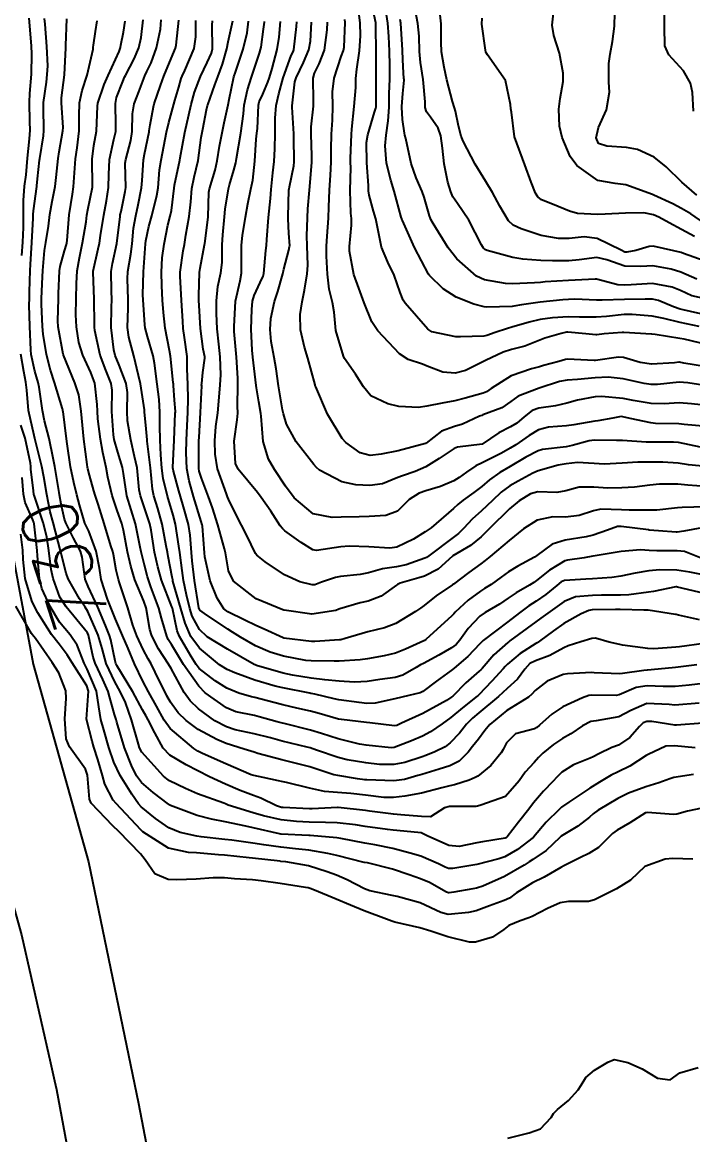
# Model space of a CAD drawing. Header units: metres. Extents: x 318500 to 325275, y 7408834 to 7428799.
# Drawn here: x 322055.6 to 322103.5, y 7416927 to 7417006.4 of the extents above; entities that cross this region are included whole.
import ezdxf
from ezdxf.enums import TextEntityAlignment as Align

# ---------------------------------------------------------------- set-up
doc = ezdxf.new("R2010")
doc.units = ezdxf.units.M
doc.header["$MEASUREMENT"] = 0
for name, color, linetype in [('Cotas', 45, 'Continuous'), ('Curvas de Nivel 1m', 11, 'Continuous'), ('Curvas de Nivel 5m', 15, 'Continuous'), ('Vias Primárias', 230, 'Continuous')]:
    doc.layers.add(name, color=color, linetype=linetype)
doc.styles.add('Style-STANDARD', font='STANDARD.shx')

msp = doc.modelspace()

# ---------------------------------------------------------------- linework, layer by layer
at = {"layer": 'Curvas de Nivel 1m', "flags": 128}
for points, elevation in [([(322104.56, 7416983.379), (322102.867, 7416983.774), (322102.566, 7416983.834), (322100.806, 7416984.106), (322100.57, 7416984.136), (322100.54, 7416984.14), (322098.572, 7416984.26), (322098.443, 7416984.261), (322097.17, 7416984.151), (322096.632, 7416984.096), (322096.569, 7416984.096), (322095.851, 7416984.171), (322094.571, 7416984.287), (322094.482, 7416984.281), (322094.083, 7416984.195), (322092.926, 7416983.845), (322092.562, 7416983.699), (322091.502, 7416983.28), (322090.552, 7416983.042), (322089.944, 7416982.854), (322088.7, 7416982.268), (322088.539, 7416982.182), (322087.268, 7416981.547), (322086.531, 7416981.344), (322085.653, 7416981.425), (322084.535, 7416981.854), (322084.196, 7416981.985), (322083.162, 7416982.341), (322082.546, 7416982.743), (322081, 7416984.366), (322080.58, 7416985.027), (322080.027, 7416986.379), (322079.639, 7416987.413), (322079.286, 7416988.39), (322078.982, 7416990.058), (322078.987, 7416990.395), (322079.131, 7416991.935), (322079.115, 7416992.393), (322079.073, 7416992.783), (322079.036, 7416994.395), (322079.07, 7416996.05), (322079.064, 7416996.395), (322079.057, 7416996.718), (322079.115, 7416998.395), (322079.148, 7416998.787), (322079.322, 7417000.392), (322079.426, 7417001.765), (322079.446, 7417002.39), (322079.5, 7417003.073), (322079.694, 7417004.387), (322079.776, 7417005.457), (322079.744, 7417006.387), (322079.588, 7417007.681)], 749), ([(322104.591, 7416985.482), (322102.802, 7416985.871), (322102.598, 7416985.924), (322102.118, 7416986.087), (322101.038, 7416986.537), (322100.605, 7416986.629), (322100.082, 7416986.638), (322098.605, 7416986.621), (322097.015, 7416986.565), (322096.604, 7416986.57), (322095.057, 7416986.636), (322094.604, 7416986.624), (322094.2, 7416986.598), (322092.602, 7416986.429), (322091.252, 7416986.23), (322090.705, 7416986.132), (322090.598, 7416986.121), (322088.793, 7416986.071), (322088.597, 7416986.083), (322087.868, 7416986.277), (322086.605, 7416986.792), (322085.678, 7416987.371), (322084.692, 7416988.319), (322084.621, 7416988.418), (322083.619, 7416990.335), (322082.76, 7416992.267), (322082.723, 7416992.349), (322082.712, 7416992.381), (322082.681, 7416992.486), (322082.169, 7416994.355), (322081.932, 7416995.138), (322081.631, 7416996.361), (322081.527, 7416997.584), (322081.592, 7416998.362), (322081.753, 7416999.377), (322081.811, 7417000.36), (322081.819, 7417001.335), (322081.855, 7417002.36), (322081.86, 7417003.319), (322081.833, 7417004.36), (322081.8, 7417005.412), (322081.718, 7417006.361), (322081.504, 7417007.74)], 751), ([(322103.776, 7416988.063), (322102.627, 7416988.572), (322101.941, 7416988.78), (322100.633, 7416989.008), (322099.774, 7416988.977), (322098.633, 7416988.986), (322097.346, 7416989.443), (322096.642, 7416989.623), (322095.369, 7416989.449), (322094.638, 7416989.381), (322093.465, 7416989.374), (322092.638, 7416989.398), (322091.364, 7416989.504), (322090.641, 7416989.617), (322088.8, 7416990.115), (322088.649, 7416990.177), (322088.545, 7416990.271), (322088.41, 7416990.516), (322087.502, 7416992.282), (322086.692, 7416993.471), (322086.359, 7416993.958), (322086.212, 7416994.297), (322086.008, 7416995.003), (322085.734, 7416996.305), (322085.631, 7416997.422), (322085.502, 7416998.309), (322085.315, 7416998.862), (322084.773, 7416999.64), (322084.469, 7417000.017), (322084.392, 7417000.326), (322084.383, 7417000.729), (322084.234, 7417002.329), (322084.051, 7417003.555), (322083.98, 7417004.333), (322083.949, 7417005.432), (322083.851, 7417006.335), (322083.626, 7417007.591)], 753), ([(322104.638, 7416989.261), (322102.816, 7416989.909), (322102.648, 7416989.963), (322102.126, 7416990.088), (322100.655, 7416990.423), (322100.362, 7416990.405), (322099.428, 7416990.122), (322098.781, 7416989.995), (322098.648, 7416990.006), (322098.37, 7416990.134), (322096.662, 7416990.975), (322095.739, 7416991.099), (322094.662, 7416990.969), (322093.891, 7416990.968), (322092.665, 7416991.189), (322091.248, 7416991.654), (322090.675, 7416991.933), (322090.341, 7416992.245), (322089.723, 7416993.287), (322089.191, 7416994.263), (322088.712, 7416995.043), (322087.958, 7416996.278), (322087.108, 7416997.934), (322086.959, 7416998.288), (322086.767, 7416999.029), (322086.543, 7417000.059), (322086.477, 7417000.295), (322086.329, 7417000.754), (322085.927, 7417002.303), (322085.733, 7417003.216), (322085.554, 7417004.309), (322085.534, 7417004.997), (322085.52, 7417006.31), (322085.364, 7417007.831)], 754), ([(322104.349, 7416992.055), (322103.339, 7416992.722), (322102.69, 7416993.114), (322102.052, 7416993.448), (322100.7, 7416994.076), (322100.618, 7416994.111), (322098.71, 7416994.808), (322097.951, 7416994.902), (322096.714, 7416995.11), (322095.214, 7416996.183), (322094.74, 7416996.839), (322094.163, 7416998.196), (322093.979, 7416998.987), (322093.922, 7417000.199), (322094.011, 7417000.979), (322094.233, 7417002.196), (322094.242, 7417002.773), (322093.979, 7417004.199), (322093.578, 7417005.478), (322093.448, 7417006.204), (322093.602, 7417007.48)], 756), ([(322103.527, 7417000.069), (322103.478, 7417001.392), (322103.323, 7417002.072), (322102.823, 7417002.958), (322101.778, 7417004.096), (322101.481, 7417004.735), (322101.47, 7417006.101), (322101.458, 7417007.524)], 758), ([(322055.589, 7416989.753), (322055.655, 7416990.705), (322055.703, 7416991.747), (322055.705, 7416992.704), (322055.699, 7416993.691), (322055.784, 7416994.704), (322055.89, 7416995.525), (322056.004, 7416996.701), (322056.142, 7416998.097), (322056.175, 7416998.699), (322056.161, 7416999.297), (322056.133, 7417000.7), (322056.168, 7417001.321), (322056.278, 7417002.698), (322056.301, 7417004.174), (322056.278, 7417004.698), (322056.231, 7417005.307), (322056.124, 7417006.701)], 731), ([(322103.945, 7416957.782), (322102.216, 7416957.646), (322101.809, 7416957.679), (322100.216, 7416957.753), (322099.064, 7416957.269), (322098.207, 7416956.803), (322096.58, 7416956.531), (322096.203, 7416956.465), (322095.618, 7416956.169), (322094.773, 7416955.599), (322094.186, 7416955.263), (322093.543, 7416954.833), (322092.795, 7416954.204), (322092.482, 7416953.89), (322092.16, 7416953.554), (322091.523, 7416952.846), (322091.1, 7416952.226), (322090.129, 7416951.117), (322088.347, 7416950.491), (322088.122, 7416950.422), (322087.992, 7416950.4), (322086.121, 7416950.397), (322085.764, 7416950.295), (322084.755, 7416949.665), (322084.111, 7416949.692), (322082.646, 7416949.808), (322082.112, 7416949.842), (322080.404, 7416950.079), (322080.116, 7416950.117), (322078.178, 7416950.34), (322078.119, 7416950.341), (322076.313, 7416950.231), (322076.117, 7416950.231), (322074.244, 7416950.323), (322074.118, 7416950.339), (322073.776, 7416950.455), (322072.644, 7416950.991), (322072.127, 7416951.188), (322071.184, 7416951.548), (322070.135, 7416951.997), (322068.995, 7416952.521), (322068.146, 7416952.945), (322067.311, 7416953.384), (322066.163, 7416954.062), (322065.685, 7416954.567), (322065.09, 7416955.673), (322064.607, 7416956.584), (322064.459, 7416956.842), (322064.207, 7416957.317), (322063.522, 7416958.597), (322062.379, 7416960.478), (322062.308, 7416960.609), (322062.252, 7416960.798), (322061.95, 7416962.298), (322061.855, 7416962.616), (322061.576, 7416963.325), (322061.026, 7416964.629), (322060.322, 7416966.111), (322060.124, 7416966.643), (322059.908, 7416968.209), (322059.78, 7416968.649), (322059.283, 7416969.575), (322058.727, 7416970.665), (322058.64, 7416970.922), (322058.4, 7416971.999), (322058.283, 7416972.671), (322058.256, 7416972.827), (322057.939, 7416974.675), (322057.827, 7416975.288), (322057.549, 7416976.679), (322057.218, 7416977.944), (322057.059, 7416978.684), (322056.833, 7416980.361), (322056.75, 7416980.688), (322056.522, 7416981.495), (322056.265, 7416982.694), (322056.231, 7416983.008), (322056.156, 7416984.696), (322056.125, 7416986.236), (322056.132, 7416986.697), (322056.14, 7416987.154), (322056.198, 7416988.696), (322056.219, 7416989.104), (322056.307, 7416990.695), (322056.408, 7416992.435), (322056.408, 7416992.694), (322056.42, 7416992.948), (322056.655, 7416994.691), (322056.662, 7416994.729), (322056.708, 7416995.238), (322056.858, 7416996.559), (322056.876, 7416996.689), (322057.135, 7416998.297), (322057.169, 7416998.686), (322057.136, 7417000.325), (322057.145, 7417000.686), (322057.347, 7417002.14), (322057.412, 7417002.684), (322057.441, 7417003.308), (322057.385, 7417004.684), (322057.251, 7417006.289), (322057.216, 7417006.686)], 732), ([(322104.237, 7416959.182), (322103.228, 7416959.072), (322102.233, 7416958.971), (322101.365, 7416958.961), (322100.234, 7416959.026), (322099.44, 7416958.91), (322098.224, 7416958.383), (322098.024, 7416958.332), (322096.223, 7416958.351), (322096.057, 7416958.328), (322095.623, 7416958.169), (322094.213, 7416957.51), (322093.415, 7416956.991), (322092.553, 7416956.206), (322092.366, 7416956.04), (322092.196, 7416955.959), (322090.826, 7416955.595), (322090.181, 7416954.949), (322089.941, 7416954.476), (322089.81, 7416954.245), (322089.074, 7416953.338), (322088.145, 7416952.572), (322087.954, 7416952.461), (322087.532, 7416952.276), (322086.477, 7416951.946), (322086.136, 7416951.871), (322085.567, 7416951.731), (322084.13, 7416951.358), (322082.94, 7416951.15), (322082.127, 7416951.039), (322081.439, 7416951.045), (322080.128, 7416951.207), (322079.079, 7416951.336), (322078.13, 7416951.399), (322077.194, 7416951.478), (322076.133, 7416951.708), (322074.474, 7416952.109), (322074.137, 7416952.187), (322073.925, 7416952.241), (322072.817, 7416952.47), (322072.142, 7416952.608), (322071.954, 7416952.672), (322070.154, 7416953.447), (322068.5, 7416954.192), (322068.167, 7416954.355), (322067.878, 7416954.534), (322066.191, 7416955.965), (322065.755, 7416956.567), (322065.199, 7416957.564), (322064.637, 7416958.584), (322064.231, 7416959.345), (322063.636, 7416960.596), (322063.173, 7416961.689), (322062.785, 7416962.605), (322062.288, 7416963.783), (322061.946, 7416964.615), (322061.711, 7416965.217), (322061.266, 7416966.626), (322061.127, 7416967.418), (322060.903, 7416968.632), (322060.371, 7416970.072), (322060.176, 7416970.442), (322060.086, 7416970.644), (322059.703, 7416971.953), (322059.516, 7416972.653), (322059.295, 7416973.533), (322059.063, 7416974.661), (322058.817, 7416976.302), (322058.774, 7416976.665), (322058.534, 7416978.624), (322058.529, 7416978.669), (322058.523, 7416978.702), (322058.491, 7416978.805), (322057.913, 7416980.676), (322057.64, 7416981.562), (322057.357, 7416982.682), (322057.116, 7416984.13), (322057.063, 7416984.685), (322056.995, 7416986.277), (322057.002, 7416986.686), (322057.061, 7416988.238), (322057.08, 7416988.685), (322057.214, 7416990.112), (322057.307, 7416990.683), (322057.484, 7416991.86), (322057.585, 7416992.681), (322057.757, 7416993.606), (322057.961, 7416994.677), (322058.048, 7416995.339), (322058.177, 7416996.676), (322058.247, 7416997.163), (322058.526, 7416998.672), (322058.535, 7416998.89), (322058.412, 7417000.674), (322058.432, 7417001.027), (322058.647, 7417002.672), (322058.739, 7417004.581), (322058.735, 7417004.671), (322058.734, 7417004.769), (322058.81, 7417006.67)], 733), ([(322103.787, 7416960.527), (322102.254, 7416960.332), (322102.027, 7416960.31), (322100.251, 7416960.147), (322100.22, 7416960.141), (322099.996, 7416960.113), (322098.477, 7416959.898), (322098.246, 7416959.875), (322096.444, 7416959.96), (322096.247, 7416959.966), (322094.551, 7416959.88), (322094.244, 7416959.821), (322093.09, 7416959.348), (322092.227, 7416958.685), (322092.007, 7416958.43), (322091.753, 7416958.217), (322090.21, 7416957.262), (322089.006, 7416956.258), (322088.639, 7416955.818), (322088.184, 7416955.214), (322087.771, 7416954.679), (322087.46, 7416954.277), (322086.803, 7416953.641), (322086.155, 7416953.311), (322085.391, 7416953.062), (322084.146, 7416952.698), (322083.855, 7416952.614), (322082.916, 7416952.338), (322082.139, 7416952.223), (322080.215, 7416952.294), (322080.139, 7416952.303), (322080.078, 7416952.31), (322079.565, 7416952.379), (322078.143, 7416952.605), (322077.874, 7416952.674), (322076.152, 7416953.226), (322075.097, 7416953.499), (322074.159, 7416953.725), (322072.449, 7416954.193), (322072.167, 7416954.278), (322071.453, 7416954.491), (322070.176, 7416954.91), (322069.504, 7416955.193), (322068.191, 7416955.905), (322067.314, 7416956.543), (322066.754, 7416957.1), (322066.213, 7416957.855), (322065.954, 7416958.3), (322065.814, 7416958.566), (322065.4, 7416959.405), (322064.816, 7416960.582), (322064.614, 7416960.943), (322064.26, 7416961.623), (322063.809, 7416962.595), (322063.516, 7416963.363), (322063.152, 7416964.601), (322062.567, 7416966.367), (322062.496, 7416966.608), (322062.337, 7416967.286), (322062.134, 7416968.4), (322062.082, 7416968.614), (322061.955, 7416969.017), (322061.474, 7416970.624), (322061.033, 7416971.998), (322060.816, 7416972.634), (322060.722, 7416972.944), (322060.424, 7416974.067), (322060.3, 7416974.513), (322060.272, 7416974.642), (322060.245, 7416974.83), (322060.022, 7416976.647), (322059.967, 7416977.148), (322059.828, 7416978.65), (322059.651, 7416979.803), (322059.383, 7416980.657), (322058.563, 7416982.646), (322058.556, 7416982.67), (322058.541, 7416982.721), (322058.19, 7416984.674), (322058.159, 7416985.089), (322058.205, 7416986.674), (322058.216, 7416987.053), (322058.275, 7416988.673), (322058.32, 7416988.978), (322058.641, 7416990.09), (322058.771, 7416990.546), (322058.797, 7416990.668), (322058.819, 7416990.835), (322058.976, 7416992.665), (322059.206, 7416994.148), (322059.286, 7416994.661), (322059.383, 7416995.997), (322059.427, 7416996.66), (322059.539, 7416997.459), (322059.69, 7416998.656), (322059.695, 7416999.727), (322059.716, 7417000.656), (322059.901, 7417001.546), (322060.257, 7417002.648), (322060.676, 7417004.49), (322060.693, 7417004.642), (322060.703, 7417004.771), (322060.847, 7417005.746), (322060.967, 7417006.53)], 734), ([(322103.967, 7416963.726), (322102.471, 7416964.077), (322102.3, 7416964.113), (322102.261, 7416964.12), (322100.305, 7416964.413), (322099.986, 7416964.432), (322098.305, 7416964.465), (322097.974, 7416964.466), (322096.304, 7416964.442), (322096.063, 7416964.404), (322095.514, 7416964.172), (322094.293, 7416963.465), (322093.54, 7416962.944), (322092.547, 7416962.207), (322092.385, 7416962.102), (322092.278, 7416962.046), (322091.155, 7416961.339), (322090.255, 7416960.557), (322090.097, 7416960.398), (322089.951, 7416960.244), (322089.137, 7416959.356), (322088.222, 7416958.378), (322088.167, 7416958.325), (322088.102, 7416958.271), (322087.043, 7416957.45), (322086.205, 7416956.763), (322085.599, 7416956.299), (322084.77, 7416955.733), (322084.187, 7416955.428), (322083.415, 7416955.098), (322082.174, 7416954.614), (322081.946, 7416954.58), (322080.176, 7416954.772), (322079.706, 7416954.849), (322078.183, 7416955.238), (322076.992, 7416955.614), (322076.191, 7416955.86), (322074.327, 7416956.319), (322074.199, 7416956.351), (322073.814, 7416956.456), (322072.539, 7416956.811), (322072.204, 7416956.89), (322070.878, 7416957.171), (322070.209, 7416957.453), (322068.678, 7416958.525), (322068.227, 7416958.986), (322067.127, 7416960.547), (322066.271, 7416961.965), (322066.047, 7416962.334), (322065.937, 7416962.565), (322065.57, 7416963.852), (322065.369, 7416964.574), (322064.812, 7416966.093), (322064.622, 7416966.586), (322064.554, 7416966.809), (322064.341, 7416967.65), (322064.099, 7416968.593), (322064.035, 7416968.913), (322063.714, 7416970.597), (322063.408, 7416971.587), (322063.098, 7416972.603), (322062.841, 7416974.191), (322062.768, 7416974.607), (322062.447, 7416975.716), (322062.191, 7416976.614), (322062.13, 7416976.95), (322062.024, 7416978.617), (322062.037, 7416980.148), (322061.975, 7416980.618), (322061.592, 7416981.556), (322061.189, 7416982.63), (322060.8, 7416984.403), (322060.773, 7416984.637), (322060.772, 7416984.837), (322060.757, 7416986.637), (322060.684, 7416988.574), (322060.693, 7416988.639), (322061.045, 7416990.233), (322061.125, 7416990.633), (322061.21, 7416991.187), (322061.447, 7416992.628), (322061.644, 7416993.667), (322061.784, 7416994.624), (322061.796, 7416995.541), (322061.85, 7416996.623), (322062.165, 7416998.039), (322062.291, 7416998.617), (322062.308, 7416999.065), (322062.277, 7417000.618), (322062.36, 7417001.043), (322062.804, 7417002.182), (322062.93, 7417002.487), (322062.987, 7417002.608), (322063.617, 7417003.807), (322063.952, 7417004.599), (322064.119, 7417005.319), (322064.261, 7417006.596)], 736), ([(322104.323, 7416965.611), (322102.387, 7416966.079), (322102.33, 7416966.091), (322102.269, 7416966.081), (322100.672, 7416965.757), (322100.324, 7416965.71), (322098.914, 7416965.531), (322098.32, 7416965.496), (322096.982, 7416965.488), (322096.32, 7416965.48), (322095.125, 7416965.37), (322094.313, 7416965.053), (322093.807, 7416964.696), (322093.13, 7416964.202), (322092.652, 7416963.851), (322092.294, 7416963.584), (322090.433, 7416962.238), (322090.346, 7416962.172), (322090.278, 7416962.122), (322089.293, 7416961.226), (322088.441, 7416960.267), (322088.353, 7416960.164), (322088.247, 7416960.064), (322087.289, 7416959.225), (322086.348, 7416958.289), (322086.281, 7416958.227), (322086.219, 7416958.181), (322085.896, 7416957.974), (322084.207, 7416957.037), (322082.702, 7416956.342), (322082.35, 7416956.195), (322082.197, 7416956.172), (322080.445, 7416956.368), (322080.2, 7416956.398), (322078.412, 7416956.607), (322078.202, 7416956.65), (322076.825, 7416957.04), (322076.208, 7416957.2), (322075.231, 7416957.419), (322074.212, 7416957.656), (322073.574, 7416957.82), (322072.217, 7416958.175), (322071.977, 7416958.243), (322071.091, 7416958.497), (322070.225, 7416958.85), (322069.383, 7416959.368), (322068.246, 7416960.267), (322068.032, 7416960.533), (322067.683, 7416961.114), (322066.835, 7416962.552), (322066.676, 7416962.946), (322066.336, 7416964.559), (322066.302, 7416964.674), (322065.565, 7416966.571), (322065.289, 7416967.525), (322065.072, 7416968.579), (322064.826, 7416970.13), (322064.73, 7416970.585), (322064.395, 7416971.6), (322064.062, 7416972.593), (322063.979, 7416973.029), (322063.815, 7416974.596), (322063.646, 7416975.394), (322063.362, 7416976.601), (322063.139, 7416977.945), (322063.104, 7416978.604), (322063.142, 7416979.965), (322063.038, 7416980.605), (322062.53, 7416981.935), (322062.26, 7416982.614), (322062.152, 7416983.009), (322061.97, 7416984.619), (322062.002, 7416986.037), (322062.022, 7416986.619), (322061.998, 7416987.22), (322061.98, 7416988.62), (322062.06, 7416989.187), (322062.369, 7416990.614), (322062.602, 7416992.544), (322062.612, 7416992.611), (322062.621, 7416992.661), (322062.674, 7416992.908), (322062.976, 7416994.327), (322063.007, 7416994.607), (322062.979, 7416996.355), (322063.009, 7416996.607), (322063.381, 7416997.967), (322063.472, 7416998.603), (322063.495, 7416999.876), (322063.618, 7417000.602), (322063.934, 7417001.458), (322064.379, 7417002.594), (322064.512, 7417002.894), (322064.819, 7417003.525), (322065.216, 7417004.584), (322065.495, 7417005.936), (322065.547, 7417006.58)], 737), ([(322104.343, 7416966.917), (322103.267, 7416967.146), (322102.348, 7416967.283), (322101.143, 7416967.303), (322100.347, 7416967.229), (322099.386, 7416967.078), (322098.341, 7416966.857), (322097.715, 7416966.764), (322096.338, 7416966.672), (322095.856, 7416966.649), (322094.335, 7416966.544), (322094.085, 7416966.441), (322093.789, 7416966.195), (322092.99, 7416965.533), (322092.313, 7416965.072), (322091.788, 7416964.737), (322091.113, 7416964.228), (322090.294, 7416963.591), (322088.529, 7416962.266), (322088.398, 7416962.148), (322088.276, 7416962.016), (322087.433, 7416961.108), (322086.457, 7416960.288), (322086.346, 7416960.191), (322086.247, 7416960.114), (322085.194, 7416959.347), (322084.224, 7416958.618), (322084.023, 7416958.523), (322083.221, 7416958.335), (322082.217, 7416958.089), (322080.807, 7416957.772), (322080.214, 7416957.767), (322079.667, 7416957.831), (322078.216, 7416958.018), (322077.894, 7416958.082), (322076.497, 7416958.426), (322076.221, 7416958.483), (322076.154, 7416958.498), (322074.226, 7416958.874), (322073.685, 7416959.001), (322072.234, 7416959.427), (322070.799, 7416959.945), (322070.245, 7416960.192), (322069.707, 7416960.515), (322068.268, 7416961.716), (322067.657, 7416962.539), (322067.241, 7416963.497), (322066.934, 7416964.55), (322066.382, 7416966.506), (322066.371, 7416966.559), (322066.365, 7416966.594), (322066.332, 7416966.782), (322066.04, 7416968.257), (322065.98, 7416968.566), (322065.905, 7416969.018), (322065.605, 7416970.572), (322065.289, 7416971.684), (322065.005, 7416972.581), (322064.912, 7416973.079), (322064.77, 7416974.585), (322064.544, 7416976.504), (322064.531, 7416976.589), (322064.472, 7416977.375), (322064.36, 7416978.591), (322064.347, 7416978.736), (322064.061, 7416980.594), (322063.928, 7416981.187), (322063.579, 7416982.6), (322063.237, 7416983.926), (322063.137, 7416984.604), (322063.181, 7416986.007), (322063.186, 7416986.604), (322063.124, 7416988.093), (322063.158, 7416988.605), (322063.379, 7416989.862), (322063.462, 7416990.602), (322063.562, 7416991.7), (322063.719, 7416992.6), (322063.894, 7416993.386), (322064.139, 7416994.596), (322064.187, 7416995.116), (322064.28, 7416996.594), (322064.343, 7416996.984), (322064.673, 7416998.591), (322064.683, 7416998.659), (322064.758, 7416999.092), (322064.991, 7417000.373), (322065.048, 7417000.586), (322065.487, 7417001.893), (322065.737, 7417002.576), (322066.377, 7417004.118), (322066.554, 7417004.564), (322066.607, 7417004.79), (322066.796, 7417006.561)], 738), ([(322104.325, 7416968.051), (322102.899, 7416968.606), (322102.366, 7416968.653), (322100.915, 7416968.652), (322100.366, 7416968.697), (322099.75, 7416968.732), (322098.365, 7416968.621), (322096.509, 7416968.305), (322096.361, 7416968.28), (322095.739, 7416968.169), (322094.549, 7416967.995), (322094.356, 7416967.938), (322093.26, 7416967.288), (322092.335, 7416966.535), (322092.149, 7416966.396), (322091.841, 7416966.217), (322090.886, 7416965.667), (322090.316, 7416965.28), (322089.695, 7416964.864), (322088.674, 7416964.264), (322088.297, 7416963.986), (322087.462, 7416963.105), (322086.852, 7416962.284), (322086.588, 7416961.974), (322086.272, 7416961.734), (322085.35, 7416961.217), (322084.255, 7416960.625), (322084.058, 7416960.518), (322083.74, 7416960.328), (322082.795, 7416959.788), (322082.239, 7416959.627), (322081.136, 7416959.461), (322080.234, 7416959.319), (322079.336, 7416959.28), (322078.234, 7416959.344), (322077.214, 7416959.437), (322076.237, 7416959.572), (322074.903, 7416959.78), (322074.242, 7416959.918), (322072.336, 7416960.479), (322072.25, 7416960.51), (322072.185, 7416960.547), (322070.267, 7416961.646), (322068.815, 7416962.525), (322068.285, 7416963.033), (322067.761, 7416964.005), (322067.591, 7416964.541), (322067.338, 7416965.521), (322067.139, 7416966.548), (322067.044, 7416967.253), (322066.867, 7416968.552), (322066.805, 7416969.001), (322066.554, 7416970.557), (322066.39, 7416971.202), (322065.982, 7416972.566), (322065.678, 7416973.827), (322065.576, 7416974.573), (322065.505, 7416975.513), (322065.467, 7416976.575), (322065.451, 7416977.599), (322065.439, 7416978.576), (322065.386, 7416979.464), (322065.249, 7416980.579), (322065.053, 7416982.061), (322064.958, 7416982.584), (322064.561, 7416983.973), (322064.39, 7416984.592), (322064.366, 7416984.798), (322064.251, 7416986.593), (322064.241, 7416986.948), (322064.276, 7416988.593), (322064.3, 7416988.918), (322064.414, 7416990.592), (322064.437, 7416990.807), (322064.662, 7416991.823), (322064.86, 7416992.587), (322065.24, 7416994.033), (322065.32, 7416994.581), (322065.426, 7416995.873), (322065.532, 7416996.578), (322065.721, 7416997.556), (322065.922, 7416998.572), (322066.075, 7416999.256), (322066.437, 7417000.565), (322066.518, 7417000.83), (322066.798, 7417001.774), (322066.974, 7417002.391), (322067.037, 7417002.557), (322067.238, 7417002.977), (322067.887, 7417004.544), (322068.019, 7417005.366), (322068.006, 7417006.543)], 739), ([(322104.406, 7416971.81), (322102.718, 7416971.763), (322102.405, 7416971.738), (322100.928, 7416971.577), (322100.402, 7416971.561), (322098.954, 7416971.572), (322098.402, 7416971.601), (322096.926, 7416971.628), (322096.401, 7416971.527), (322095.376, 7416971.195), (322094.393, 7416971.066), (322093.503, 7416971.089), (322092.39, 7416970.858), (322091.399, 7416970.225), (322090.372, 7416969.4), (322089.033, 7416968.26), (322088.659, 7416967.962), (322088.352, 7416967.74), (322087.502, 7416967.119), (322086.404, 7416966.289), (322086.364, 7416966.255), (322086.329, 7416966.233), (322085.167, 7416965.458), (322084.307, 7416964.765), (322084.058, 7416964.569), (322083.7, 7416964.329), (322082.291, 7416963.469), (322081.486, 7416963.16), (322080.285, 7416962.872), (322078.674, 7416962.394), (322078.373, 7416962.304), (322078.278, 7416962.294), (322076.518, 7416962.184), (322076.276, 7416962.193), (322074.293, 7416962.436), (322074.249, 7416962.45), (322072.88, 7416963.065), (322072.288, 7416963.325), (322071.514, 7416963.714), (322070.298, 7416964.298), (322070.019, 7416964.513), (322069.543, 7416965.286), (322069.034, 7416966.523), (322068.658, 7416968.224), (322068.625, 7416968.527), (322068.479, 7416970.429), (322068.457, 7416970.529), (322068.383, 7416970.759), (322067.85, 7416972.538), (322067.535, 7416973.657), (322067.369, 7416974.546), (322067.329, 7416975.665), (322067.354, 7416976.547), (322067.397, 7416977.626), (322067.446, 7416978.546), (322067.466, 7416979.512), (322067.43, 7416980.546), (322067.401, 7416981.673), (322067.384, 7416982.547), (322067.214, 7416983.897), (322067.114, 7416984.552), (322067.078, 7416985.056), (322067, 7416986.554), (322066.887, 7416988.285), (322066.893, 7416988.556), (322067.115, 7416990.081), (322067.193, 7416990.552), (322067.308, 7416991.202), (322067.535, 7416992.547), (322067.651, 7416993.58), (322067.738, 7416994.544), (322067.895, 7416995.359), (322068.173, 7416996.538), (322068.405, 7416998.194), (322068.455, 7416998.534), (322068.506, 7416998.781), (322068.774, 7417000.158), (322068.838, 7417000.47), (322068.858, 7417000.529), (322069.378, 7417001.947), (322069.582, 7417002.522), (322069.916, 7417003.422), (322070.23, 7417004.516), (322070.323, 7417005.03), (322070.657, 7417006.512)], 741), ([(322104.428, 7416973.263), (322103.138, 7416973.361), (322102.43, 7416973.42), (322101.112, 7416973.417), (322100.429, 7416973.36), (322099.325, 7416973.222), (322098.425, 7416973.154), (322097.433, 7416973.136), (322096.426, 7416973.203), (322095.382, 7416973.22), (322094.421, 7416972.948), (322093.781, 7416972.835), (322092.42, 7416972.871), (322091.902, 7416972.733), (322091.099, 7416972.23), (322090.401, 7416971.656), (322088.979, 7416970.261), (322088.374, 7416969.657), (322087.612, 7416969.033), (322086.36, 7416968.311), (322086.33, 7416968.29), (322085.308, 7416967.344), (322084.338, 7416966.849), (322083.938, 7416966.724), (322082.607, 7416966.346), (322082.412, 7416966.265), (322082.328, 7416966.201), (322081.248, 7416965.428), (322080.311, 7416965.073), (322079.747, 7416964.939), (322078.302, 7416964.519), (322078.217, 7416964.486), (322078.001, 7416964.404), (322076.297, 7416964.129), (322074.326, 7416964.424), (322074.3, 7416964.433), (322074.285, 7416964.435), (322074.227, 7416964.451), (322072.311, 7416965.238), (322070.71, 7416966.504), (322070.341, 7416967.246), (322070.119, 7416968.512), (322070.06, 7416968.816), (322069.594, 7416970.518), (322069.197, 7416971.723), (322068.908, 7416972.525), (322068.423, 7416973.842), (322068.256, 7416974.361), (322068.226, 7416974.533), (322068.216, 7416974.751), (322068.234, 7416976.533), (322068.242, 7416976.755), (322068.339, 7416978.532), (322068.431, 7416980.453), (322068.428, 7416980.531), (322068.431, 7416980.611), (322068.523, 7416981.403), (322068.648, 7416982.419), (322068.648, 7416982.529), (322068.548, 7416983.07), (322068.337, 7416984.533), (322068.247, 7416986.196), (322068.232, 7416986.535), (322068.224, 7416986.907), (322068.277, 7416988.535), (322068.313, 7416988.847), (322068.633, 7416990.53), (322068.651, 7416990.618), (322068.881, 7416992.315), (322068.895, 7416992.528), (322068.947, 7416994.277), (322068.986, 7416994.527), (322069.392, 7416995.851), (322069.546, 7416996.522), (322069.702, 7416997.559), (322069.885, 7416998.519), (322070.038, 7416999.24), (322070.314, 7417000.515), (322070.398, 7417000.902), (322070.726, 7417002.511), (322070.741, 7417002.58), (322070.813, 7417002.771), (322071.388, 7417004.502), (322071.68, 7417005.665), (322071.766, 7417006.496)], 742), ([(322104.446, 7416974.685), (322103.174, 7416974.796), (322102.449, 7416974.93), (322101.35, 7416974.997), (322100.449, 7416975.001), (322099.575, 7416974.992), (322098.448, 7416974.924), (322097.162, 7416974.864), (322096.448, 7416974.91), (322095.248, 7416974.978), (322094.447, 7416974.886), (322093.871, 7416974.771), (322092.442, 7416974.373), (322092.08, 7416974.215), (322091.022, 7416973.64), (322090.426, 7416973.294), (322089.818, 7416972.85), (322089.181, 7416972.258), (322088.399, 7416971.523), (322087.74, 7416970.926), (322087.147, 7416970.282), (322086.754, 7416969.909), (322086.373, 7416969.625), (322084.643, 7416968.316), (322084.484, 7416968.193), (322084.357, 7416968.127), (322083.037, 7416967.653), (322082.347, 7416967.516), (322081.33, 7416967.376), (322080.341, 7416967.1), (322079.748, 7416966.97), (322078.336, 7416966.825), (322077.993, 7416966.747), (322076.991, 7416966.42), (322076.508, 7416966.246), (322076.327, 7416966.223), (322075.443, 7416966.439), (322074.337, 7416966.942), (322072.952, 7416967.869), (322072.358, 7416968.346), (322072.268, 7416968.481), (322071.642, 7416969.76), (322071.262, 7416970.497), (322070.405, 7416972.194), (322070.279, 7416972.511), (322070.197, 7416972.728), (322069.555, 7416974.519), (322069.392, 7416975.579), (322069.373, 7416976.521), (322069.443, 7416977.553), (322069.572, 7416978.519), (322069.657, 7416979.36), (322069.759, 7416980.518), (322069.8, 7416981.238), (322069.761, 7416982.518), (322069.647, 7416983.426), (322069.528, 7416984.52), (322069.487, 7416985.615), (322069.493, 7416986.521), (322069.582, 7416987.544), (322069.802, 7416988.518), (322069.898, 7416989.25), (322069.897, 7416990.518), (322069.934, 7416991.241), (322070.062, 7416992.516), (322070.117, 7416993.077), (322070.343, 7416994.514), (322070.411, 7416994.806), (322070.72, 7416995.863), (322070.866, 7416996.37), (322070.891, 7416996.508), (322070.91, 7416996.685), (322071.218, 7416998.503), (322071.405, 7416999.866), (322071.474, 7417000.5), (322071.697, 7417001.596), (322071.997, 7417002.492), (322072.549, 7417004.206), (322072.629, 7417004.483), (322072.669, 7417004.646), (322072.852, 7417005.935), (322072.922, 7417006.416), (322072.924, 7417006.479)], 743), ([(322104.038, 7416976.056), (322102.465, 7416976.404), (322102.116, 7416976.434), (322100.465, 7416976.415), (322100.148, 7416976.43), (322098.466, 7416976.544), (322098.05, 7416976.553), (322096.466, 7416976.576), (322096.1, 7416976.531), (322094.88, 7416976.184), (322094.459, 7416976.097), (322092.765, 7416975.899), (322092.456, 7416975.811), (322091.574, 7416975.346), (322090.445, 7416974.692), (322089.713, 7416974.251), (322088.971, 7416973.723), (322088.425, 7416973.269), (322087.862, 7416972.831), (322087.093, 7416972.283), (322086.718, 7416971.974), (322086.401, 7416971.677), (322084.801, 7416970.314), (322084.377, 7416970.014), (322083.546, 7416969.506), (322082.366, 7416968.933), (322081.862, 7416968.858), (322080.366, 7416968.954), (322078.965, 7416968.99), (322078.366, 7416968.956), (322076.615, 7416968.678), (322076.363, 7416968.726), (322075.543, 7416969.263), (322074.377, 7416970.1), (322074.19, 7416970.265), (322074.039, 7416970.455), (322073.374, 7416971.487), (322072.684, 7416972.476), (322072.415, 7416972.821), (322071.038, 7416974.501), (322070.846, 7416974.906), (322070.744, 7416976.506), (322070.975, 7416978.01), (322071.004, 7416978.502), (322070.992, 7416978.997), (322071.021, 7416980.502), (322071.012, 7416980.997), (322070.917, 7416982.504), (322070.751, 7416984.324), (322070.74, 7416984.507), (322070.74, 7416984.676), (322070.855, 7416986.506), (322071.17, 7416987.944), (322071.281, 7416988.5), (322071.27, 7416989.872), (322071.272, 7416990.501), (322071.348, 7416991.191), (322071.555, 7416992.497), (322071.727, 7416993.452), (322071.947, 7416994.491), (322072.072, 7416995.127), (322072.227, 7416996.488), (322072.318, 7416998.059), (322072.369, 7416998.486), (322072.405, 7416998.836), (322072.485, 7417000.484), (322072.538, 7417000.73), (322072.792, 7417001.288), (322073.151, 7417002.129), (322073.267, 7417002.473), (322073.47, 7417003.123), (322073.819, 7417004.465), (322073.961, 7417005.345), (322074.054, 7417006.462)], 744), ([(322104.505, 7416979.036), (322103.403, 7416979.17), (322102.507, 7416979.235), (322101.442, 7416979.16), (322100.506, 7416979.183), (322099.225, 7416979.407), (322098.511, 7416979.541), (322096.975, 7416979.691), (322096.513, 7416979.663), (322095.267, 7416979.42), (322094.505, 7416979.219), (322093.678, 7416979.022), (322092.5, 7416978.863), (322092.023, 7416978.691), (322091.457, 7416978.225), (322090.939, 7416977.777), (322090.479, 7416977.51), (322089.633, 7416977.092), (322088.46, 7416976.27), (322086.688, 7416976.058), (322086.457, 7416975.977), (322085.392, 7416975.248), (322084.443, 7416974.659), (322083.68, 7416974.331), (322082.754, 7416974.026), (322082.433, 7416973.892), (322081.33, 7416973.458), (322080.424, 7416973.328), (322079.432, 7416973.378), (322078.428, 7416973.583), (322076.84, 7416974.424), (322076.627, 7416974.612), (322076.444, 7416974.826), (322075.186, 7416976.443), (322074.479, 7416977.718), (322074.268, 7416978.453), (322074.207, 7416978.741), (322073.905, 7416980.459), (322073.737, 7416981.666), (322073.609, 7416982.464), (322073.4, 7416983.625), (322073.316, 7416984.469), (322073.364, 7416985.254), (322073.636, 7416986.464), (322073.874, 7416987.188), (322074.226, 7416988.456), (322074.297, 7416988.783), (322074.645, 7416990.128), (322074.709, 7416990.39), (322074.714, 7416990.449), (322074.659, 7416991.364), (322074.598, 7416992.38), (322074.6, 7416992.451), (322074.605, 7416992.517), (322074.66, 7416994.451), (322074.666, 7416994.485), (322074.703, 7416994.67), (322075.018, 7416996.154), (322075.041, 7416996.447), (322075.008, 7416998.187), (322074.997, 7416998.448), (322074.885, 7417000.342), (322074.885, 7417000.449), (322075.09, 7417002.163), (322075.17, 7417002.446), (322075.707, 7417003.555), (322076.08, 7417004.437), (322076.2, 7417005.076), (322076.278, 7417006.436)], 746), ([(322104.524, 7416980.444), (322103.124, 7416980.669), (322102.526, 7416980.709), (322100.964, 7416980.543), (322100.524, 7416980.532), (322100.021, 7416980.619), (322098.528, 7416980.951), (322097.442, 7416981.06), (322096.529, 7416981.015), (322095.256, 7416980.908), (322094.527, 7416980.857), (322093.974, 7416980.747), (322092.521, 7416980.271), (322092.333, 7416980.213), (322091.033, 7416979.711), (322090.506, 7416979.338), (322089.864, 7416978.885), (322088.491, 7416978.367), (322088.422, 7416978.34), (322088.274, 7416978.272), (322087.06, 7416977.706), (322086.479, 7416977.549), (322085.561, 7416977.216), (322084.46, 7416976.352), (322084.442, 7416976.339), (322084.399, 7416976.321), (322082.455, 7416975.8), (322081.237, 7416975.577), (322080.451, 7416975.479), (322079.736, 7416975.664), (322078.721, 7416976.396), (322078.464, 7416976.678), (322077.41, 7416978.416), (322076.57, 7416980.379), (322076.551, 7416980.43), (322076.542, 7416980.452), (322076.521, 7416980.531), (322076.005, 7416982.435), (322075.77, 7416983.219), (322075.493, 7416984.441), (322075.468, 7416985.554), (322075.594, 7416986.44), (322075.76, 7416987.281), (322075.957, 7416988.437), (322076, 7416989.065), (322075.957, 7416990.437), (322075.936, 7416991.159), (322075.982, 7416992.437), (322076.016, 7416993.101), (322076.117, 7416994.436), (322076.175, 7416994.968), (322076.287, 7416996.434), (322076.295, 7416996.874), (322076.24, 7416998.435), (322076.25, 7416998.943), (322076.403, 7417000.434), (322076.412, 7417000.807), (322076.384, 7417002.434), (322076.474, 7417002.773), (322076.82, 7417003.455), (322077.187, 7417004.425), (322077.397, 7417005.877), (322077.417, 7417006.422)], 747), ([(322104.32, 7416981.835), (322102.853, 7416982.075), (322102.541, 7416982.13), (322102.49, 7416982.132), (322102.182, 7416982.085), (322100.539, 7416981.984), (322099.724, 7416982.118), (322098.545, 7416982.474), (322098.188, 7416982.493), (322096.542, 7416982.268), (322096.442, 7416982.261), (322094.543, 7416982.361), (322094.393, 7416982.341), (322093.927, 7416982.196), (322092.841, 7416981.903), (322092.536, 7416981.812), (322091.967, 7416981.651), (322090.529, 7416981.161), (322089.101, 7416980.261), (322088.761, 7416980.022), (322088.515, 7416979.922), (322087.236, 7416979.556), (322086.506, 7416979.379), (322085.586, 7416979.221), (322084.5, 7416978.99), (322083.919, 7416978.908), (322082.499, 7416978.98), (322081.707, 7416979.153), (322080.511, 7416979.74), (322079.973, 7416980.378), (322079.421, 7416981.279), (322078.628, 7416982.399), (322078.542, 7416982.56), (322077.998, 7416984.409), (322077.885, 7416985.706), (322077.779, 7416986.412), (322077.534, 7416987.346), (322077.416, 7416988.418), (322077.348, 7416989.711), (322077.338, 7416990.42), (322077.39, 7416991.148), (322077.473, 7416992.418), (322077.5, 7416993.235), (322077.558, 7416994.417), (322077.633, 7416995.5), (322077.677, 7416996.416), (322077.677, 7416997.353), (322077.686, 7416998.416), (322077.757, 7416999.423), (322077.785, 7417000.415), (322077.764, 7417001.447), (322077.877, 7417002.414), (322078.383, 7417003.964), (322078.551, 7417004.404), (322078.601, 7417004.636), (322078.672, 7417006.403), (322078.66, 7417006.606)], 748), ([(322104.606, 7416986.603), (322103.425, 7416986.885), (322102.612, 7416987.248), (322102.023, 7416987.497), (322100.617, 7416987.761), (322099.077, 7416987.664), (322098.615, 7416987.627), (322098.139, 7416987.66), (322096.619, 7416988.057), (322096.528, 7416988.07), (322094.618, 7416987.977), (322092.948, 7416987.875), (322092.616, 7416987.841), (322092.199, 7416987.799), (322090.615, 7416987.736), (322090.12, 7416987.753), (322088.617, 7416988.013), (322088.045, 7416988.276), (322086.638, 7416989.519), (322086.028, 7416990.299), (322084.952, 7416992.04), (322084.787, 7416992.318), (322084.754, 7416992.392), (322084.683, 7416992.589), (322084.302, 7416993.932), (322084.16, 7416994.328), (322083.745, 7416995.304), (322083.38, 7416996.34), (322082.995, 7416998.108), (322082.934, 7416998.347), (322082.901, 7416998.488), (322082.771, 7416999.466), (322082.724, 7417000.351), (322082.724, 7417000.407), (322082.795, 7417001.324), (322082.88, 7417002.278), (322082.88, 7417002.349), (322082.871, 7417002.41), (322082.823, 7417003.241), (322082.773, 7417004.351), (322082.769, 7417004.422), (322082.641, 7417006.352), (322082.607, 7417006.609)], 752), ([(322103.778, 7416994.064), (322102.714, 7416995.005), (322101.577, 7416996.097), (322100.74, 7416996.786), (322099.552, 7416997.318), (322098.75, 7416997.467), (322097.341, 7416997.561), (322096.754, 7416997.764), (322096.594, 7416998.162), (322096.767, 7416998.895), (322097.335, 7417000.152), (322097.535, 7417001.413), (322097.501, 7417002.15), (322097.501, 7417003.479), (322097.597, 7417004.149), (322097.757, 7417005.054), (322097.903, 7417006.144), (322097.918, 7417007.101)], 757), ([(322104.203, 7416956.362), (322102.328, 7416956.205), (322102.201, 7416956.21), (322100.567, 7416956.468), (322100.204, 7416956.479), (322099.947, 7416956.369), (322099.691, 7416956.115), (322098.991, 7416955.319), (322098.18, 7416954.793), (322097.709, 7416954.605), (322096.792, 7416954.151), (322096.383, 7416953.941), (322096.165, 7416953.849), (322094.968, 7416953.368), (322094.15, 7416952.854), (322093.811, 7416952.527), (322093.503, 7416952.196), (322092.836, 7416951.5), (322092.125, 7416950.669), (322091.774, 7416950.215), (322091.058, 7416949.273), (322090.228, 7416948.238), (322090.155, 7416948.173), (322090.089, 7416948.144), (322088.476, 7416947.872), (322088.083, 7416947.797), (322086.811, 7416947.55), (322086.08, 7416947.613), (322084.534, 7416948.313), (322084.093, 7416948.51), (322083.861, 7416948.555), (322082.095, 7416948.71), (322081.691, 7416948.759), (322080.099, 7416948.984), (322079.4, 7416949.081), (322078.102, 7416949.226), (322077.26, 7416949.255), (322076.103, 7416949.293), (322075.209, 7416949.333), (322074.105, 7416949.456), (322072.845, 7416949.733), (322072.112, 7416949.941), (322070.309, 7416950.507), (322070.171, 7416950.559), (322070.121, 7416950.581), (322070.004, 7416950.629), (322068.128, 7416951.314), (322067.274, 7416951.686), (322066.137, 7416952.244), (322065.943, 7416952.368), (322065.711, 7416952.566), (322064.165, 7416954.274), (322063.994, 7416954.592), (322063.91, 7416954.857), (322063.426, 7416956.598), (322062.995, 7416957.819), (322062.619, 7416958.606), (322062.23, 7416959.31), (322061.622, 7416960.619), (322061.318, 7416961.681), (322061.048, 7416962.628), (322060.295, 7416964.327), (322060.113, 7416964.643), (322059.719, 7416965.238), (322058.906, 7416966.661), (322058.748, 7416967.078), (322058.35, 7416968.67), (322057.82, 7416970.676), (322057.612, 7416971.458), (322057.366, 7416972.68), (322057.167, 7416973.938), (322057.023, 7416974.684), (322056.545, 7416976.603), (322056.521, 7416976.689), (322056.463, 7416976.904), (322056.077, 7416978.696), (322055.937, 7416980.131), (322055.886, 7416980.699), (322055.741, 7416981.483), (322055.526, 7416982.705)], 731), ([(322103.53, 7416952.678), (322102.146, 7416952.468), (322101.856, 7416952.373), (322101.062, 7416952.096), (322100.137, 7416951.808), (322098.904, 7416951.351), (322098.128, 7416950.978), (322096.739, 7416950.151), (322096.383, 7416949.889), (322096.112, 7416949.651), (322095.281, 7416948.994), (322094.091, 7416948.28), (322094.04, 7416948.241), (322093.997, 7416948.191), (322093.028, 7416947.249), (322092.066, 7416946.61), (322091.818, 7416946.459), (322091.461, 7416946.219), (322090.052, 7416945.392), (322088.49, 7416944.708), (322088.043, 7416944.571), (322087.796, 7416944.519), (322086.421, 7416944.286), (322086.096, 7416944.232), (322086.039, 7416944.235), (322085.914, 7416944.292), (322084.698, 7416944.961), (322084.049, 7416945.235), (322083.237, 7416945.517), (322082.056, 7416945.92), (322080.257, 7416946.368), (322080.06, 7416946.397), (322080.024, 7416946.408), (322078.068, 7416946.901), (322077.445, 7416947.034), (322076.073, 7416947.282), (322075.129, 7416947.385), (322074.076, 7416947.491), (322072.873, 7416947.673), (322072.08, 7416947.793), (322070.59, 7416947.995), (322070.083, 7416948.055), (322068.383, 7416948.23), (322068.086, 7416948.274), (322066.891, 7416948.548), (322066.095, 7416948.879), (322065.134, 7416949.545), (322064.117, 7416950.379), (322063.924, 7416950.592), (322063.451, 7416951.272), (322062.608, 7416952.605), (322062.154, 7416953.563), (322061.798, 7416954.616), (322061.449, 7416955.882), (322061.243, 7416956.624), (322061.1, 7416957.523), (322060.91, 7416958.63), (322060.244, 7416960.22), (322060.04, 7416960.643), (322059.53, 7416961.918), (322059.041, 7416962.658), (322058.284, 7416963.576), (322057.606, 7416964.677), (322057.03, 7416965.972), (322056.848, 7416966.685), (322056.717, 7416968.315), (322056.69, 7416968.687), (322056.481, 7416970.587), (322056.458, 7416970.689), (322056.383, 7416970.876), (322055.828, 7416972.125), (322055.705, 7416972.701), (322055.618, 7416973.898)], 729), ([(322104.122, 7416950.29), (322103.115, 7416950.065), (322102.34, 7416949.854), (322102.116, 7416949.832), (322100.245, 7416949.981), (322100.118, 7416949.947), (322098.995, 7416949.233), (322098.099, 7416948.707), (322097.761, 7416948.469), (322097.431, 7416948.14), (322096.76, 7416947.469), (322096.073, 7416947.052), (322095.478, 7416946.76), (322094.33, 7416946.186), (322094.058, 7416946.036), (322092.888, 7416945.365), (322092.047, 7416944.951), (322090.906, 7416944.227), (322090.411, 7416943.857), (322090.032, 7416943.675), (322088.987, 7416943.294), (322088.02, 7416942.96), (322087.471, 7416942.823), (322086.016, 7416942.675), (322085.496, 7416942.819), (322084.028, 7416943.511), (322082.395, 7416943.984), (322082.036, 7416944.052), (322080.441, 7416944.366), (322080.041, 7416944.512), (322078.821, 7416945.162), (322078.051, 7416945.499), (322077.386, 7416945.743), (322076.057, 7416946.166), (322074.441, 7416946.446), (322074.06, 7416946.483), (322074.026, 7416946.485), (322072.063, 7416946.7), (322071.817, 7416946.73), (322070.066, 7416946.92), (322069.624, 7416946.957), (322068.068, 7416947.082), (322067.488, 7416947.119), (322066.073, 7416947.427), (322064.238, 7416948.588), (322064.092, 7416948.724), (322062.32, 7416950.608), (322062.122, 7416950.856), (322061.518, 7416952.004), (322061.339, 7416952.622), (322061.02, 7416953.764), (322060.732, 7416954.632), (322060.608, 7416955.065), (322060.202, 7416956.64), (322060.34, 7416958.638), (322060.226, 7416959.016), (322059.179, 7416960.656), (322058.831, 7416961.237), (322058.263, 7416961.988), (322057.713, 7416962.676), (322056.733, 7416964.246), (322056.491, 7416964.688), (322056.306, 7416965.099), (322055.835, 7416966.697), (322055.691, 7416968.047), (322055.656, 7416968.7), (322055.53, 7416969.865)], 728), ([(322103.498, 7416946.629), (322102.069, 7416946.688), (322101.513, 7416946.644), (322100.06, 7416946.11), (322099.039, 7416945.131), (322098.044, 7416944.532), (322097.276, 7416944.141), (322096.46, 7416943.727), (322096.032, 7416943.622), (322094.606, 7416943.607), (322094.03, 7416943.509), (322093.115, 7416943.108), (322092.015, 7416942.542), (322091.783, 7416942.444), (322091.157, 7416942.223), (322090.348, 7416941.891), (322090.001, 7416941.625), (322089.181, 7416941.063), (322087.987, 7416940.704), (322087.555, 7416940.706), (322085.992, 7416941.08), (322084.798, 7416941.508), (322084.001, 7416941.746), (322082.218, 7416942.136), (322082.008, 7416942.202), (322081.626, 7416942.354), (322080.019, 7416942.958), (322079.061, 7416943.348), (322078.031, 7416943.785), (322076.488, 7416944.423), (322076.164, 7416944.551), (322076.042, 7416944.587), (322075.849, 7416944.625), (322074.044, 7416944.899), (322072.674, 7416945.098), (322072.047, 7416945.158), (322070.78, 7416945.231), (322070.048, 7416945.295), (322069.26, 7416945.305), (322068.047, 7416945.204), (322066.66, 7416945.164), (322066.046, 7416945.194), (322065.075, 7416945.599), (322064.406, 7416946.585), (322064.066, 7416947.022), (322062.505, 7416948.606), (322062.096, 7416949.025), (322060.544, 7416950.634), (322060.417, 7416950.929), (322060.271, 7416952.638), (322060.146, 7416953.066), (322058.99, 7416954.658), (322058.753, 7416955.239), (322058.668, 7416956.663), (322058.747, 7416958.127), (322058.721, 7416958.662), (322058.239, 7416959.947), (322057.768, 7416960.675), (322056.562, 7416962.392), (322056.32, 7416962.69), (322056.271, 7416962.752), (322055.169, 7416964.707)], 727), ([(322090.277, 7416926.705), (322091.809, 7416927.089), (322092.624, 7416927.389), (322093.374, 7416928.194), (322093.548, 7416928.469), (322093.828, 7416928.754), (322094.614, 7416929.403), (322095.305, 7416930.168), (322095.515, 7416930.506), (322095.863, 7416931.054), (322096.46, 7416931.563), (322097.427, 7416932.137), (322097.882, 7416932.332), (322098.858, 7416932.12), (322099.873, 7416931.664), (322100.962, 7416930.995), (322101.862, 7416930.883), (322102.562, 7416931.378), (322103.876, 7416931.757)], 727)]:
    msp.add_lwpolyline(points, dxfattribs=dict(at, elevation=elevation))
at = {"layer": 'Curvas de Nivel 5m', "flags": 128}
for points, elevation in [([(322103.948, 7416984.69), (322102.584, 7416984.981), (322101.421, 7416985.264), (322100.59, 7416985.414), (322099.161, 7416985.555), (322098.591, 7416985.552), (322097.336, 7416985.402), (322096.588, 7416985.346), (322095.401, 7416985.364), (322094.588, 7416985.384), (322093.474, 7416985.314), (322092.585, 7416985.179), (322091.803, 7416985), (322090.576, 7416984.64), (322090.27, 7416984.549), (322089.383, 7416984.258), (322088.788, 7416984.045), (322088.566, 7416984.005), (322086.911, 7416983.94), (322086.565, 7416983.951), (322084.869, 7416984.316), (322084.573, 7416984.502), (322082.956, 7416986.345), (322082.82, 7416986.565), (322082.608, 7416987.117), (322082.168, 7416988.355), (322081.722, 7416989.271), (322081.27, 7416990.364), (322080.914, 7416992.13), (322080.862, 7416992.368), (322080.686, 7416992.932), (322080.378, 7416994.056), (322080.348, 7416994.375), (322080.331, 7416994.751), (322080.217, 7416996.378), (322080.206, 7416997.832), (322080.286, 7416998.377), (322080.776, 7416999.998), (322080.864, 7417000.284), (322080.876, 7417000.369), (322080.886, 7417002.292), (322080.884, 7417002.369), (322080.88, 7417004.319), (322080.878, 7417004.37), (322080.855, 7417006.037), (322080.85, 7417006.37), (322080.422, 7417008.377)], 750), ([(322104.28, 7416962.05), (322102.54, 7416961.812), (322102.276, 7416961.783), (322100.708, 7416961.669), (322100.274, 7416961.679), (322098.474, 7416961.931), (322098.277, 7416961.961), (322097.517, 7416962.141), (322096.546, 7416962.42), (322096.283, 7416962.411), (322095.5, 7416962.172), (322094.583, 7416961.877), (322094.273, 7416961.729), (322093.288, 7416961.176), (322092.259, 7416960.805), (322091.865, 7416960.607), (322091.508, 7416960.221), (322090.964, 7416959.504), (322090.229, 7416958.832), (322089.921, 7416958.548), (322089.61, 7416958.249), (322088.208, 7416957.082), (322087.761, 7416956.717), (322087.336, 7416956.279), (322086.83, 7416955.644), (322086.18, 7416954.941), (322085.804, 7416954.667), (322085.073, 7416954.306), (322084.431, 7416954.051), (322084.165, 7416953.957), (322082.943, 7416953.553), (322082.156, 7416953.391), (322081.124, 7416953.392), (322080.157, 7416953.51), (322078.806, 7416953.745), (322078.163, 7416953.902), (322076.637, 7416954.423), (322076.172, 7416954.589), (322075.956, 7416954.649), (322074.179, 7416955.079), (322073.349, 7416955.296), (322072.187, 7416955.584), (322070.814, 7416955.878), (322070.194, 7416956.08), (322069.376, 7416956.518), (322068.208, 7416957.369), (322067.614, 7416957.939), (322067.182, 7416958.546), (322066.246, 7416960.265), (322066.069, 7416960.563), (322065.355, 7416961.662), (322064.874, 7416962.581), (322064.74, 7416963.046), (322064.46, 7416964.588), (322064.307, 7416965.058), (322063.659, 7416966.597), (322063.37, 7416967.569), (322063.139, 7416968.602), (322062.843, 7416970.135), (322062.728, 7416970.607), (322062.394, 7416971.553), (322062.031, 7416972.616), (322061.733, 7416973.931), (322061.606, 7416974.622), (322061.384, 7416975.688), (322061.205, 7416976.629), (322061.022, 7416978.092), (322060.994, 7416978.632), (322060.981, 7416979.119), (322060.793, 7416980.636), (322060.521, 7416981.399), (322059.943, 7416982.649), (322059.666, 7416983.54), (322059.489, 7416984.656), (322059.448, 7416985.526), (322059.48, 7416986.657), (322059.498, 7416987.765), (322059.547, 7416988.656), (322059.708, 7416989.58), (322059.93, 7416990.651), (322060.179, 7416992.161), (322060.241, 7416992.646), (322060.301, 7416993.02), (322060.631, 7416994.641), (322060.632, 7416994.71), (322060.615, 7416996.642), (322060.74, 7416997.607), (322060.91, 7416998.638), (322060.987, 7417000.427), (322061.016, 7417000.636), (322061.467, 7417001.963), (322061.743, 7417002.626), (322062.535, 7417004.322), (322062.633, 7417004.613), (322062.667, 7417004.778), (322062.847, 7417005.716), (322062.974, 7417006.493)], 735), ([(322104.142, 7416970.295), (322102.837, 7416970.073), (322102.379, 7416970.003), (322102.3, 7416970.002), (322101.03, 7416970.1), (322100.381, 7416970.15), (322100.337, 7416970.154), (322098.384, 7416970.409), (322098.123, 7416970.395), (322097.406, 7416970.145), (322096.376, 7416969.781), (322095.872, 7416969.665), (322094.372, 7416969.415), (322093.439, 7416969.129), (322092.361, 7416968.333), (322092.184, 7416968.213), (322091.001, 7416967.579), (322090.344, 7416967.155), (322089.816, 7416966.77), (322089.088, 7416966.259), (322088.626, 7416965.965), (322088.323, 7416965.779), (322087.444, 7416965.148), (322086.535, 7416964.288), (322086.428, 7416964.16), (322086.297, 7416964.013), (322084.43, 7416962.318), (322084.341, 7416962.257), (322084.279, 7416962.229), (322082.973, 7416961.636), (322082.265, 7416961.343), (322081.467, 7416961.153), (322080.259, 7416960.954), (322079.753, 7416960.882), (322078.256, 7416960.787), (322077.884, 7416960.777), (322076.256, 7416960.799), (322075.854, 7416960.836), (322074.26, 7416961.133), (322073.314, 7416961.415), (322072.271, 7416961.872), (322071.203, 7416962.496), (322070.638, 7416962.859), (322070.286, 7416963.075), (322068.642, 7416964.181), (322068.299, 7416964.433), (322068.261, 7416964.492), (322068.25, 7416964.531), (322068.232, 7416964.601), (322067.91, 7416966.536), (322067.751, 7416967.939), (322067.698, 7416968.54), (322067.602, 7416969.775), (322067.482, 7416970.543), (322067.14, 7416971.808), (322066.922, 7416972.552), (322066.81, 7416972.95), (322066.428, 7416974.354), (322066.387, 7416974.518), (322066.38, 7416974.561), (322066.378, 7416974.613), (322066.46, 7416976.56), (322066.548, 7416978.5), (322066.554, 7416978.559), (322066.551, 7416978.62), (322066.499, 7416979.433), (322066.418, 7416980.47), (322066.407, 7416980.562), (322066.395, 7416980.679), (322066.212, 7416982.565), (322066.136, 7416982.976), (322065.826, 7416984.571), (322065.695, 7416985.687), (322065.64, 7416986.574), (322065.594, 7416987.586), (322065.568, 7416988.576), (322065.616, 7416989.595), (322065.756, 7416990.573), (322066.023, 7416991.929), (322066.182, 7416992.567), (322066.267, 7416992.976), (322066.455, 7416994.564), (322066.487, 7416994.78), (322066.72, 7416995.889), (322066.847, 7416996.439), (322066.871, 7416996.558), (322066.901, 7416996.727), (322067.228, 7416998.553), (322067.506, 7416999.811), (322067.678, 7417000.547), (322067.916, 7417001.421), (322068.342, 7417002.537), (322068.82, 7417003.543), (322069.136, 7417004.218), (322069.199, 7417004.526), (322069.175, 7417006.207), (322069.206, 7417006.527)], 740), ([(322104.483, 7416977.555), (322102.872, 7416977.686), (322102.485, 7416977.723), (322100.822, 7416977.768), (322100.485, 7416977.802), (322099.009, 7416978.125), (322098.492, 7416978.241), (322098.375, 7416978.249), (322097.791, 7416978.14), (322096.703, 7416977.941), (322096.486, 7416977.913), (322094.994, 7416977.671), (322094.481, 7416977.596), (322093.196, 7416977.486), (322092.476, 7416977.301), (322091.801, 7416976.889), (322090.853, 7416976.234), (322090.458, 7416975.992), (322089.834, 7416975.629), (322088.447, 7416974.945), (322087.991, 7416974.728), (322087.323, 7416974.281), (322086.82, 7416973.9), (322086.431, 7416973.664), (322085.472, 7416973.256), (322084.42, 7416972.956), (322083.954, 7416972.79), (322083.253, 7416972.337), (322082.831, 7416971.916), (322082.397, 7416971.5), (322081.571, 7416971.18), (322080.391, 7416971.114), (322079.669, 7416971.102), (322078.39, 7416971.078), (322077.756, 7416971.043), (322076.393, 7416971.301), (322075.033, 7416972.444), (322074.423, 7416973.293), (322073.64, 7416974.462), (322073.2, 7416975.222), (322072.823, 7416976.475), (322072.676, 7416978.288), (322072.655, 7416978.478), (322072.503, 7416979.314), (322072.344, 7416980.309), (322072.323, 7416980.483), (322072.13, 7416982.082), (322072.093, 7416982.487), (322072.045, 7416982.99), (322071.953, 7416984.489), (322072.005, 7416985.909), (322072.061, 7416986.488), (322072.171, 7416986.911), (322072.61, 7416987.838), (322072.821, 7416988.273), (322072.874, 7416988.476), (322073.014, 7416990.105), (322073.046, 7416990.474), (322073.076, 7416990.895), (322073.195, 7416992.472), (322073.338, 7416993.823), (322073.393, 7416994.47), (322073.521, 7416995.665), (322073.613, 7416996.467), (322073.65, 7416997.378), (322073.666, 7416998.466), (322073.674, 7416999.559), (322073.754, 7417000.465), (322073.938, 7417001.317), (322074.241, 7417002.459), (322074.826, 7417004.033), (322074.963, 7417004.314), (322075.009, 7417004.448), (322075.188, 7417006.114), (322075.214, 7417006.446)], 745), ([(322103.615, 7416991.116), (322102.673, 7416991.609), (322101.795, 7416992.093), (322101.067, 7416992.488), (322100.685, 7416992.657), (322099.997, 7416992.806), (322098.686, 7416992.771), (322097.233, 7416992.7), (322096.685, 7416992.682), (322095.261, 7416992.757), (322094.687, 7416992.926), (322093.476, 7416993.418), (322092.695, 7416993.745), (322092.432, 7416993.949), (322092.249, 7416994.217), (322091.945, 7416994.988), (322091.501, 7416996.228), (322090.76, 7416998.24), (322090.541, 7417000.007), (322090.506, 7417000.244), (322090.48, 7417000.549), (322090.122, 7417002.25), (322088.837, 7417004.092), (322088.724, 7417004.271), (322088.692, 7417004.421), (322088.438, 7417006.274), (322088.442, 7417006.699)], 755), ([(322103.647, 7416954.589), (322102.18, 7416954.732), (322101.563, 7416954.705), (322100.297, 7416954.108), (322100.217, 7416954.061), (322100.169, 7416954.032), (322099.004, 7416953.275), (322098.151, 7416952.866), (322097.65, 7416952.635), (322096.826, 7416952.15), (322096.135, 7416951.708), (322094.65, 7416950.707), (322094.122, 7416950.351), (322094.037, 7416950.275), (322093.948, 7416950.192), (322093.029, 7416949.278), (322092.126, 7416948.21), (322092.108, 7416948.191), (322092.089, 7416948.177), (322090.965, 7416947.338), (322090.069, 7416946.817), (322089.644, 7416946.668), (322088.06, 7416946.27), (322086.362, 7416945.982), (322086.057, 7416945.978), (322085.821, 7416946.057), (322085.333, 7416946.301), (322084.068, 7416946.848), (322083.324, 7416947.078), (322082.076, 7416947.397), (322080.785, 7416947.657), (322080.081, 7416947.778), (322078.36, 7416948.122), (322078.086, 7416948.163), (322076.184, 7416948.333), (322076.089, 7416948.337), (322074.11, 7416948.429), (322074.09, 7416948.432), (322073.988, 7416948.452), (322072.096, 7416948.883), (322071.586, 7416948.999), (322070.102, 7416949.309), (322069.124, 7416949.501), (322068.109, 7416949.764), (322066.198, 7416950.48), (322066.119, 7416950.514), (322066.053, 7416950.561), (322064.956, 7416951.405), (322064.135, 7416952.112), (322063.777, 7416952.594), (322063.423, 7416953.326), (322062.931, 7416954.602), (322062.374, 7416956.432), (322062.319, 7416956.609), (322062.204, 7416956.964), (322061.852, 7416958.253), (322061.747, 7416958.617), (322061.379, 7416959.477), (322060.823, 7416960.631), (322060.686, 7416961.065), (322060.349, 7416962.639), (322060.273, 7416962.813), (322058.745, 7416964.663), (322058.31, 7416965.363), (322057.817, 7416966.675), (322057.694, 7416967.319), (322057.531, 7416968.678), (322057.378, 7416969.667), (322057.119, 7416970.683), (322056.463, 7416972.635), (322056.445, 7416972.69), (322056.413, 7416972.946), (322056.236, 7416974.501), (322056.223, 7416974.693), (322056.201, 7416974.926), (322055.823, 7416976.7), (322055.532, 7416977.647)], 730)]:
    msp.add_lwpolyline(points, dxfattribs=dict(at, elevation=elevation))
at = {"layer": 'Vias Primárias'}
for points in [[(322073.862, 7417169.215, 0.040325), (322068.961, 7417161.804, -0.007862), (322065.338, 7417155.466), (322063.029, 7417150.594), (322060.765, 7417144.347, 0.041985), (322058.706, 7417136.718, 0.015232), (322057.266, 7417127.141, 0.062343), (322057.348, 7417112.601, 0.017073), (322059.365, 7417100.445), (322060.062, 7417083.305), (322058.539, 7417068.938), (322057.018, 7417060.001), (322049.016, 7417026.392), (322046.579, 7417012.478), (322045.586, 7417003.855), (322046.162, 7416989.035), (322047.979, 7416972.842), (322050.547, 7416959.211), (322055.57, 7416941.225), (322057.644, 7416932.085, -0.025492), (322059.427, 7416921.832, -0.038844)], [(322078.584, 7417165.513, 0.040325), (322074.216, 7417158.908, -0.007568), (322070.642, 7417152.648), (322068.573, 7417148.282), (322066.407, 7417142.303, 0.041985), (322064.609, 7417135.645, 0.015232), (322063.223, 7417126.43, 0.062343), (322063.298, 7417113.38, 0.017748), (322065.34, 7417101.167), (322066.075, 7417083.11), (322064.486, 7417068.118), (322062.9, 7417058.801), (322054.895, 7417025.179), (322052.52, 7417011.617), (322051.599, 7417003.627), (322052.149, 7416989.487), (322053.917, 7416973.733), (322056.395, 7416960.576), (322060.339, 7416946.455), (322063.912, 7416929.191), (322065.027, 7416923.348)]]:
    msp.add_lwpolyline(points, format="xyb", dxfattribs=at)

# ---------------------------------------------------------------- texts
at = {"layer": 'Cotas', "style": 'Style-STANDARD'}
msp.add_text('730', height=4, rotation=108.07897, dxfattribs=at).set_placement((322058.594, 7416967.662, 730), align=Align.MIDDLE_CENTER)

doc.saveas('drawing.dxf')
